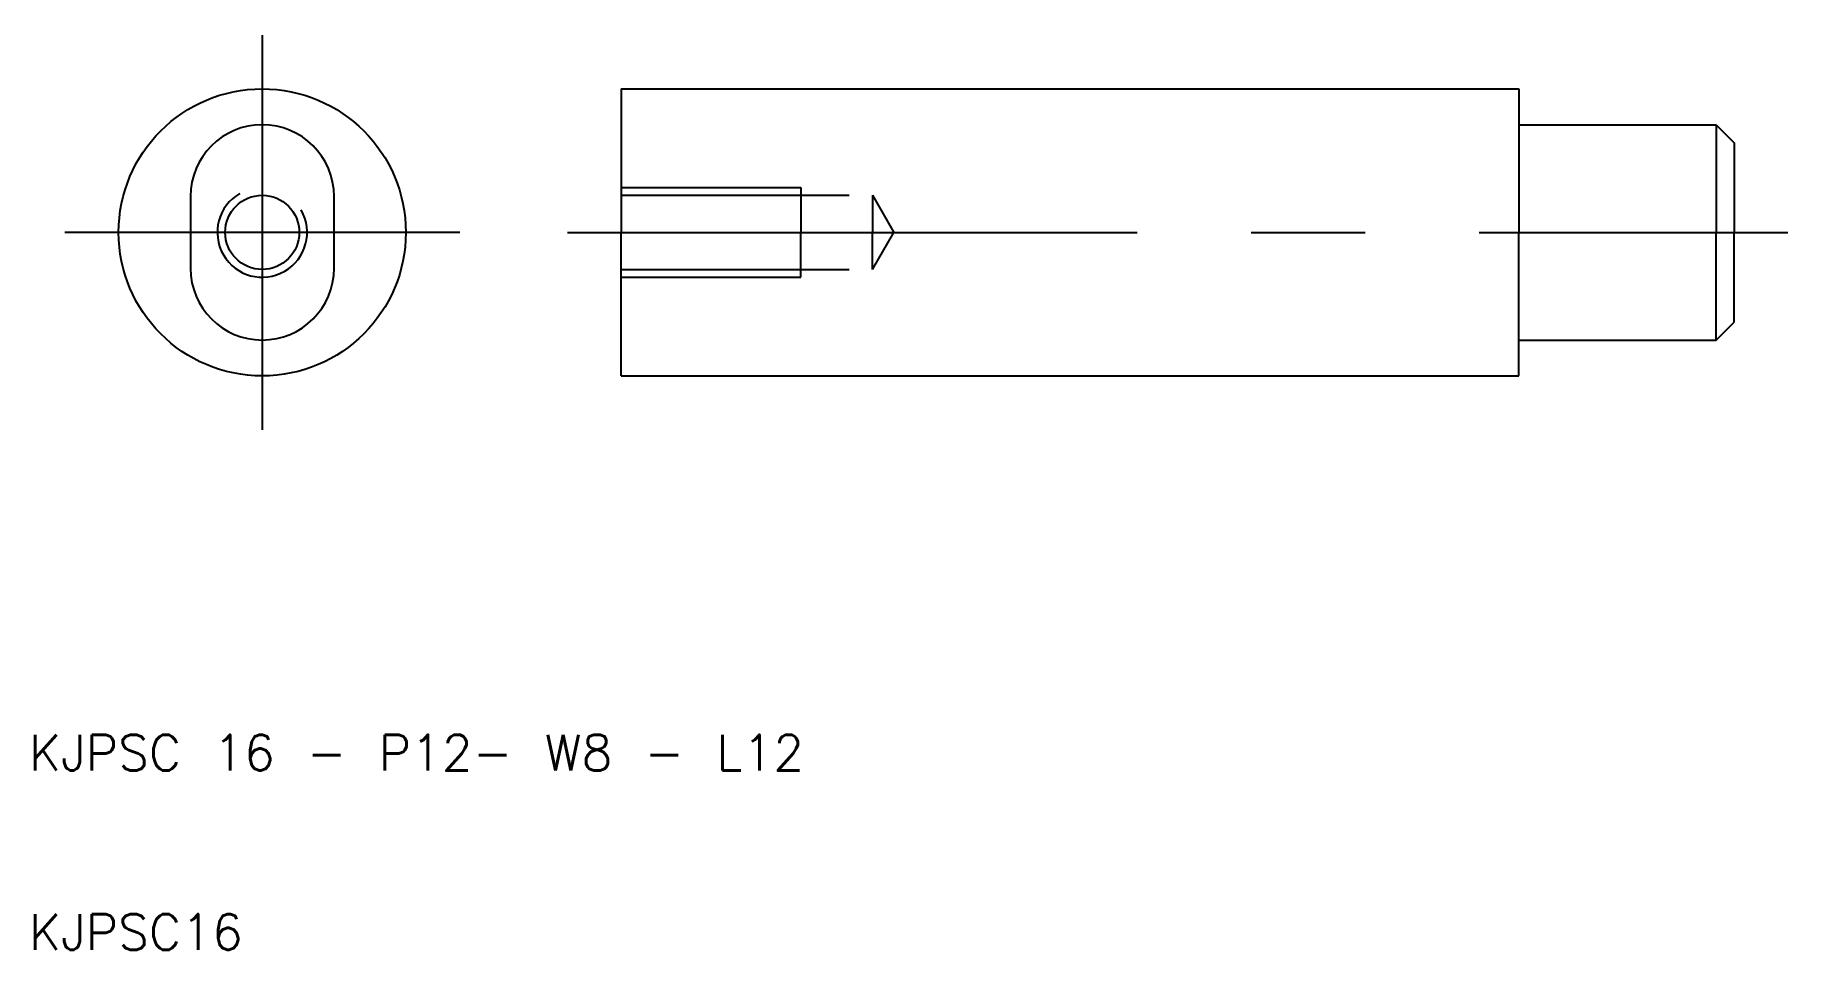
# Model space of a CAD drawing. Extents: x 10.3 to 108, y 10 to 61.
import ezdxf

# ---------------------------------------------------------------- set-up
doc = ezdxf.new("R2010")
doc.units = 0
doc.linetypes.add('CENTER', pattern=[50.8, 31.75, -6.35, 6.35, -6.35])
doc.linetypes.add('DASHED', pattern=[19.05, 12.7, -6.35])
doc.layers.get('0').update_dxf_attribs({"linetype": 'CONTINUOUS'})
doc.layers.add('CENTER', color=1, linetype='CENTER')
doc.styles.get("Standard").update_dxf_attribs({"font": 'txt.shx'})

msp = doc.modelspace()

# ---------------------------------------------------------------- linework, layer by layer
for p, q in [((43, 58), (43, 50)), ((43, 58), (93, 58)), ((93, 58), (93, 56)), ((93, 56), (93, 50)), ((93, 56), (104, 56)), ((104, 56), (104, 50)), ((104, 56), (105, 55)), ((105, 55), (105, 50)), ((43, 42), (43, 50)), ((93, 44), (93, 50)), ((104, 44), (104, 50)), ((105, 45), (105, 50)), ((104, 44), (105, 45)), ((93, 42), (93, 44)), ((93, 44), (104, 44)), ((43, 42), (93, 42))]:
    msp.add_line(p, q)
at = {"color": 3, "linetype": 'DASHED'}
for p, q in [((19, 52), (19, 48)), ((27, 48), (27, 52)), ((43, 52.5), (53, 52.5)), ((43, 52.066), (57, 52.066)), ((53, 52.5), (53, 50)), ((57, 52.066), (58.193, 50)), ((57, 52.066), (57, 50)), ((53, 47.5), (53, 50)), ((57, 47.934), (57, 50)), ((57, 47.934), (58.193, 50)), ((43, 47.934), (57, 47.934)), ((43, 47.5), (53, 47.5))]:
    msp.add_line(p, q, dxfattribs=at)
for radius in [8, 2.066]:
    msp.add_circle((23, 50), radius)
for centre, start, end in [((23, 52), 0, 180), ((23, 48), 180, 0)]:
    msp.add_arc(centre, 4, start, end, dxfattribs=at)
at = {"color": 3}
msp.add_arc((23, 50), 2.5, 120, 30, dxfattribs=at)
at = {"layer": 'CENTER'}
for p, q in [((23, 61), (23, 39)), ((34, 50), (12, 50)), ((40, 50), (108, 50))]:
    msp.add_line(p, q, dxfattribs=at)

# ---------------------------------------------------------------- texts
for s, p in [('KJPSC 16 - P12- W8 - L12', (10, 20)), ('KJPSC16', (10, 10))]:
    msp.add_text(s, height=2).set_placement(p)

doc.saveas('drawing.dxf')
